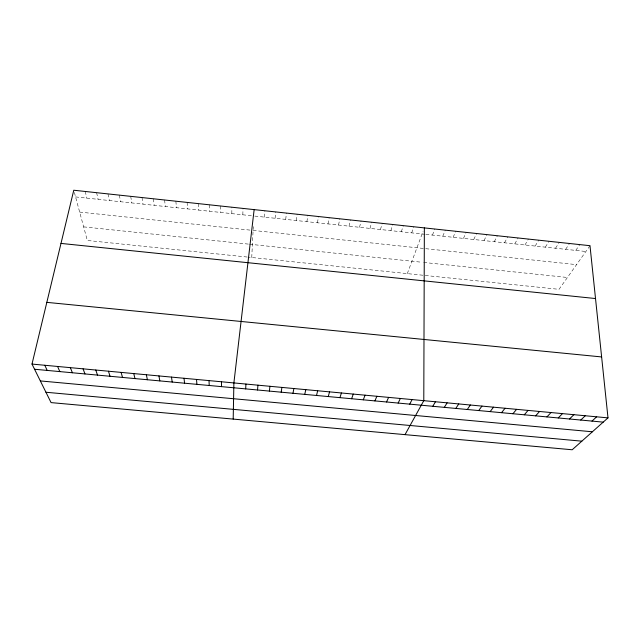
<?xml version="1.0" encoding="UTF-8"?>
<svg xmlns="http://www.w3.org/2000/svg" width="640" height="640" viewBox="0 0 640 640"><rect width="100%" height="100%" fill="white"/><g stroke="black" fill="none" stroke-linecap="round" stroke-linejoin="round"><path stroke-width="0.48" stroke-dasharray="3.2 2.4" d="M231.816 213.632L231.88 207.224M242.832 214.808L243.016 208.416M251.744 257.504L253.288 226.64M264.472 217.12L264.92 210.768M275.104 218.256L275.672 211.928M285.72 219.392L286.416 213.08M296.32 220.528L297.136 214.232M306.896 221.656L307.84 215.384M317.456 222.784L318.52 216.528M328 223.912L329.184 217.672M338.528 225.04L339.832 218.816M349.032 226.16L350.464 219.96M359.528 227.28L361.072 221.104M370 228.4L371.664 222.24M380.448 229.52L382.24 223.376M390.888 230.64L392.8 224.512M401.304 231.752L403.336 225.64M411.704 232.864L413.856 226.776M407.296 273.616L423.064 231.368M432.456 235.08L434.84 229.024M442.808 236.192L445.312 230.152M453.136 237.296L455.76 231.272M463.448 238.4L466.184 232.392M473.744 239.496L476.6 233.512M484.024 240.6L487 234.632M494.288 241.696L497.376 235.744M504.536 242.792L507.736 236.856M514.76 243.88L518.08 237.968M524.976 244.976L528.4 239.08M535.168 246.064L538.712 240.184M545.344 247.152L549 241.296M555.504 248.24L559.272 242.4M565.648 249.32L569.528 243.496M575.768 250.408L579.768 244.6M589.992 245.696L559.024 289.328L248.056 257.12M247.128 257.024L87.312 240.472L73.768 190.232M79.664 212.08L250.184 230.12M253.096 230.424L576.552 264.632M83.648 226.864L248.608 244.128M249.552 244.224L421.76 262.24M423.728 262.448L567.432 277.48M75.576 196.92L251.992 215.784M254.792 216.088L424.92 234.28M425.864 234.376L585.88 251.488M85.2 191.464L86.864 198.128M96.6 192.688L98.136 199.336M107.984 193.912L109.384 200.536M119.352 195.128L120.616 201.736M130.696 196.352L131.824 202.936M142.016 197.568L143.008 204.136M153.32 198.784L154.184 205.328M164.6 199.992L165.328 206.52M175.864 201.2L176.464 207.712M187.112 202.408L187.568 208.896M198.328 203.616L198.664 210.08M209.536 204.816L209.736 211.264M220.712 206.024L220.784 212.448"/><path stroke-width="0.96" d="M424.36 227.904L423.784 400.664L405.024 434.64M233.192 419.088L233.888 382.928L254.144 209.616M245.68 388.888L245.928 384.056M257.536 389.992L257.944 385.176M269.376 391.088L269.936 386.296M281.192 392.192L281.904 387.416M292.992 393.288L293.856 388.528M304.76 394.384L305.784 389.64M32 364.072L73.768 190.232L589.992 245.696L608 417.872L572.192 449.768L51.072 402.608L32 364.072L608 417.872M316.512 395.472L317.68 390.752M328.24 396.568L329.56 391.864M339.944 397.656L341.416 392.976M351.632 398.736L353.256 394.08M363.288 399.824L365.064 395.184M374.928 400.904L376.856 396.28M386.552 401.984L388.616 397.384M398.144 403.064L400.36 398.48M409.72 404.144L412.088 399.576M432.8 406.288L435.464 401.752M444.312 407.36L447.12 402.848M455.8 408.432L458.752 403.928M467.264 409.496L470.36 405.016M478.712 410.56L481.952 406.096M490.136 411.624L493.52 407.176M501.536 412.68L505.064 408.256M512.92 413.744L516.584 409.336M524.28 414.8L528.088 410.408M535.616 415.848L539.568 411.48M546.936 416.904L551.032 412.552M558.232 417.952L562.464 413.616M569.504 419L573.88 414.68M580.76 420.048L585.272 415.744M591.992 421.096L596.648 416.808M40.344 380.928L592.376 431.784M45.944 392.248L581.848 441.168M34.56 369.248L603.208 422.136M46.832 302.36L601.624 356.936M60.992 243.416L595.52 298.544M44.808 365.272L47.2 370.424M57.592 366.464L59.816 371.6M70.352 367.656L72.4 372.768M83.08 368.848L84.96 373.936M95.784 370.032L97.504 375.104M108.464 371.216L110.016 376.264M121.12 372.4L122.504 377.432M133.752 373.576L134.968 378.592M146.352 374.752L147.4 379.744M158.936 375.928L159.816 380.904M171.488 377.104L172.208 382.056M184.016 378.272L184.576 383.2M196.52 379.44L196.912 384.352M209 380.608L209.232 385.496M221.456 381.768L221.52 386.64"/></g></svg>
